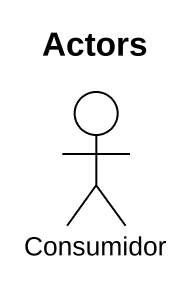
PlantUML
@startuml
title Actors
actor Consumidor
@enduml
